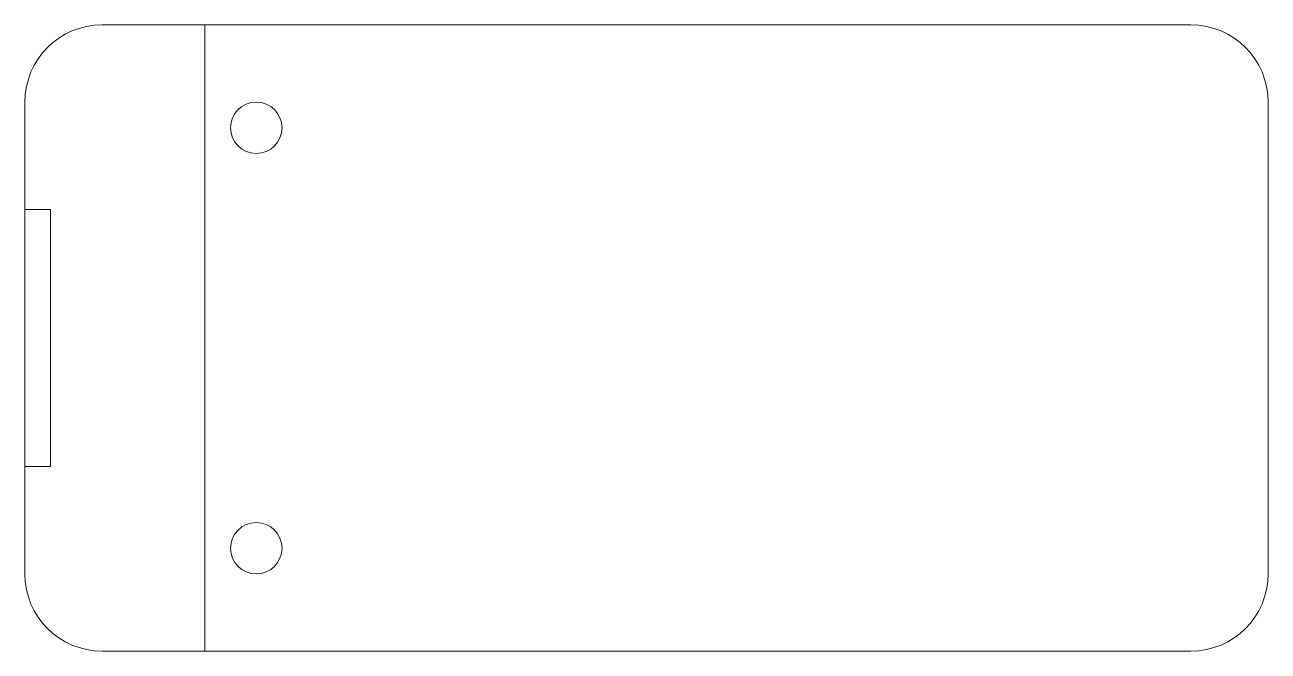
# Paper-space layout '_Bottom' of a CAD drawing. Header units: millimetres. Extents: x 0 to 48.4, y -24.4 to 0.
import ezdxf

# ---------------------------------------------------------------- set-up
doc = ezdxf.new("R2010")
doc.units = ezdxf.units.MM

psp = doc.layouts.new('_Bottom')

# ---------------------------------------------------------------- linework, layer by layer
at = {"color": 7, "linetype": 'Continuous', "lineweight": 15}
for p, q in [((3, 0), (45.35, 0)), ((7, -24.35), (7, 0)), ((0, -3), (0, -21.35)), ((48.35, -3), (48.35, -21.35)), ((1, -7.175), (0, -7.175)), ((1, -17.175), (1, -7.175)), ((1, -17.175), (0, -17.175)), ((45.35, -24.35), (3, -24.35))]:
    psp.add_line(p, q, dxfattribs=at)
for centre in [(9, -4), (9, -20.35)]:
    psp.add_circle(centre, 1, dxfattribs=at)
for centre, start, end in [((3, -3), 90, 180), ((45.35, -3), 0, 90), ((3, -21.35), 180, 270), ((45.35, -21.35), 270, 0)]:
    psp.add_arc(centre, 3, start, end, dxfattribs=at)

doc.saveas('drawing.dxf')
